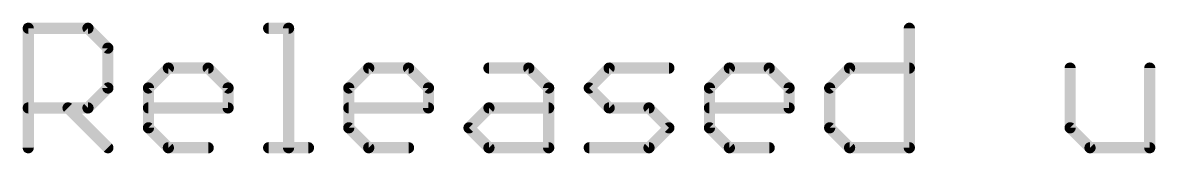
# Model space of a CAD drawing. Extents: x -17 to 166, y -13 to 51.
# Drawn here: x -16.51 to -1.08, y -7.62 to -5.84 of the extents above; entities that cross this region are included whole.
import ezdxf

# ---------------------------------------------------------------- set-up
doc = ezdxf.new("R2010")
doc.units = 0
doc.layers.add('51', color=53, linetype='CONTINUOUS')

msp = doc.modelspace()

# ---------------------------------------------------------------- linework, layer by layer
at = {"layer": '51', "const_width": 0.1524}
for points in [[(-16.4338, -7.5438), (-16.4338, -5.9168)], [(-16.4338, -5.9168), (-15.6203, -5.9168)], [(-15.6203, -5.9168), (-15.3491, -6.188)], [(-13.1595, -5.9168), (-12.8883, -5.9168)], [(-12.8883, -5.9168), (-12.8883, -7.5438)], [(-4.4348, -5.9168), (-4.4348, -7.5438)], [(-15.3491, -6.188), (-15.3491, -6.7303)], [(-14.7966, -6.7303), (-14.5255, -6.4591)], [(-14.5255, -6.4591), (-13.9832, -6.4591)], [(-13.9832, -6.4591), (-13.712, -6.7303)], [(-12.0681, -6.7303), (-11.7969, -6.4591)], [(-11.7969, -6.4591), (-11.2546, -6.4591)], [(-11.2546, -6.4591), (-10.9834, -6.7303)], [(-10.1597, -6.4591), (-9.6174, -6.4591)], [(-9.6174, -6.4591), (-9.3462, -6.7303)], [(-8.7937, -6.7303), (-8.5226, -6.4591)], [(-8.5226, -6.4591), (-7.7091, -6.4591)], [(-7.1566, -6.7303), (-6.8854, -6.4591)], [(-6.8854, -6.4591), (-6.3431, -6.4591)], [(-6.3431, -6.4591), (-6.0719, -6.7303)], [(-5.5194, -6.7303), (-5.2483, -6.4591)], [(-5.2483, -6.4591), (-4.4348, -6.4591)], [(-2.2451, -6.4591), (-2.2451, -7.2726)], [(-1.1605, -7.5438), (-1.1605, -6.4591)], [(-15.3491, -6.7303), (-15.6203, -7.0015)], [(-14.7966, -7.2726), (-14.7966, -6.7303)], [(-13.712, -6.7303), (-13.712, -7.0015)], [(-12.0681, -7.2726), (-12.0681, -6.7303)], [(-10.9834, -6.7303), (-10.9834, -7.0015)], [(-9.3462, -6.7303), (-9.3462, -7.5438)], [(-8.5226, -7.0015), (-8.7937, -6.7303)], [(-7.1566, -7.2726), (-7.1566, -6.7303)], [(-6.0719, -6.7303), (-6.0719, -7.0015)], [(-5.5194, -7.2726), (-5.5194, -6.7303)], [(-15.6203, -7.0015), (-16.4338, -7.0015)], [(-15.8915, -7.0015), (-15.3491, -7.5438)], [(-13.712, -7.0015), (-14.7966, -7.0015)], [(-10.9834, -7.0015), (-12.0681, -7.0015)], [(-10.4309, -7.2726), (-10.1597, -7.0015)], [(-10.1597, -7.0015), (-9.3462, -7.0015)], [(-7.9802, -7.0015), (-8.5226, -7.0015)], [(-7.7091, -7.2726), (-7.9802, -7.0015)], [(-6.0719, -7.0015), (-7.1566, -7.0015)], [(-14.5255, -7.5438), (-14.7966, -7.2726)], [(-11.7969, -7.5438), (-12.0681, -7.2726)], [(-10.1597, -7.5438), (-10.4309, -7.2726)], [(-7.9802, -7.5438), (-7.7091, -7.2726)], [(-6.8854, -7.5438), (-7.1566, -7.2726)], [(-5.2483, -7.5438), (-5.5194, -7.2726)], [(-2.2451, -7.2726), (-1.974, -7.5438)], [(-13.9832, -7.5438), (-14.5255, -7.5438)], [(-13.1595, -7.5438), (-12.6172, -7.5438)], [(-11.2546, -7.5438), (-11.7969, -7.5438)], [(-9.3462, -7.5438), (-10.1597, -7.5438)], [(-8.7937, -7.5438), (-7.9802, -7.5438)], [(-6.3431, -7.5438), (-6.8854, -7.5438)], [(-4.4348, -7.5438), (-5.2483, -7.5438)], [(-1.974, -7.5438), (-1.1605, -7.5438)]]:
    msp.add_lwpolyline(points, dxfattribs=at)
at = {"layer": '51', "const_width": 0.0762}
for points in [[(-16.3957, -5.9168, 1), (-16.4719, -5.9168)], [(-16.4338, -5.8787, 1), (-16.4338, -5.9549)], [(-15.5934, -5.8899, 1), (-15.6472, -5.9438)], [(-15.6203, -5.9549, 1), (-15.6203, -5.8787)], [(-13.1595, -5.8787, 1), (-13.1595, -5.9549)], [(-12.8502, -5.9168, 1), (-12.9264, -5.9168)], [(-12.8883, -5.9549, 1), (-12.8883, -5.8787)], [(-4.3967, -5.9168, 1), (-4.4729, -5.9168)], [(-15.311, -6.188, 1), (-15.3872, -6.188)], [(-15.3761, -6.2149, 1), (-15.3222, -6.161)], [(-14.5255, -6.421, 1), (-14.5255, -6.4972)], [(-14.4985, -6.4861, 1), (-14.5524, -6.4322)], [(-13.9562, -6.4322, 1), (-14.0101, -6.4861)], [(-13.9832, -6.4972, 1), (-13.9832, -6.421)], [(-11.7969, -6.421, 1), (-11.7969, -6.4972)], [(-11.7699, -6.4861, 1), (-11.8238, -6.4322)], [(-11.2276, -6.4322, 1), (-11.2815, -6.4861)], [(-11.2546, -6.4972, 1), (-11.2546, -6.421)], [(-10.1597, -6.421, 1), (-10.1597, -6.4972)], [(-9.5905, -6.4322, 1), (-9.6443, -6.4861)], [(-9.6174, -6.4972, 1), (-9.6174, -6.421)], [(-8.5226, -6.421, 1), (-8.5226, -6.4972)], [(-8.4956, -6.4861, 1), (-8.5495, -6.4322)], [(-7.7091, -6.4972, 1), (-7.7091, -6.421)], [(-6.8854, -6.421, 1), (-6.8854, -6.4972)], [(-6.8585, -6.4861, 1), (-6.9124, -6.4322)], [(-6.3161, -6.4322, 1), (-6.37, -6.4861)], [(-6.3431, -6.4972, 1), (-6.3431, -6.421)], [(-5.2483, -6.421, 1), (-5.2483, -6.4972)], [(-5.2213, -6.4861, 1), (-5.2752, -6.4322)], [(-4.4348, -6.4972, 1), (-4.4348, -6.421)], [(-2.207, -6.4591, 1), (-2.2832, -6.4591)], [(-1.1224, -6.4591, 1), (-1.1986, -6.4591)], [(-15.3872, -6.7303, 1), (-15.311, -6.7303)], [(-15.3222, -6.7572, 1), (-15.3761, -6.7034)], [(-14.7585, -6.7303, 1), (-14.8347, -6.7303)], [(-14.8236, -6.7034, 1), (-14.7697, -6.7572)], [(-13.6739, -6.7303, 1), (-13.7501, -6.7303)], [(-13.7389, -6.7572, 1), (-13.685, -6.7034)], [(-12.03, -6.7303, 1), (-12.1062, -6.7303)], [(-12.095, -6.7034, 1), (-12.0411, -6.7572)], [(-10.9453, -6.7303, 1), (-11.0215, -6.7303)], [(-11.0103, -6.7572, 1), (-10.9564, -6.7034)], [(-9.3081, -6.7303, 1), (-9.3843, -6.7303)], [(-9.3732, -6.7572, 1), (-9.3193, -6.7034)], [(-8.7668, -6.7034, 1), (-8.8207, -6.7572)], [(-8.8207, -6.7034, 1), (-8.7668, -6.7572)], [(-7.1185, -6.7303, 1), (-7.1947, -6.7303)], [(-7.1835, -6.7034, 1), (-7.1296, -6.7572)], [(-6.0338, -6.7303, 1), (-6.11, -6.7303)], [(-6.0989, -6.7572, 1), (-6.045, -6.7034)], [(-5.4813, -6.7303, 1), (-5.5575, -6.7303)], [(-5.5464, -6.7034, 1), (-5.4925, -6.7572)], [(-16.4338, -6.9634, 1), (-16.4338, -7.0396)], [(-15.8645, -6.9745, 1), (-15.9184, -7.0284)], [(-15.6472, -6.9745, 1), (-15.5934, -7.0284)], [(-15.6203, -7.0396, 1), (-15.6203, -6.9634)], [(-14.7966, -6.9634, 1), (-14.7966, -7.0396)], [(-13.712, -7.0396, 1), (-13.712, -6.9634)], [(-12.0681, -6.9634, 1), (-12.0681, -7.0396)], [(-10.9834, -7.0396, 1), (-10.9834, -6.9634)], [(-10.1597, -6.9634, 1), (-10.1597, -7.0396)], [(-10.1328, -7.0284, 1), (-10.1867, -6.9745)], [(-9.3462, -7.0396, 1), (-9.3462, -6.9634)], [(-8.5226, -6.9634, 1), (-8.5226, -7.0396)], [(-8.5495, -7.0284, 1), (-8.4956, -6.9745)], [(-7.9533, -6.9745, 1), (-8.0072, -7.0284)], [(-7.9802, -7.0396, 1), (-7.9802, -6.9634)], [(-7.1566, -6.9634, 1), (-7.1566, -7.0396)], [(-6.0719, -7.0396, 1), (-6.0719, -6.9634)], [(-13.7501, -7.0015, 1), (-13.6739, -7.0015)], [(-11.0215, -7.0015, 1), (-10.9453, -7.0015)], [(-6.11, -7.0015, 1), (-6.0338, -7.0015)], [(-14.7697, -7.2457, 1), (-14.8236, -7.2996)], [(-14.8347, -7.2726, 1), (-14.7585, -7.2726)], [(-12.0411, -7.2457, 1), (-12.095, -7.2996)], [(-12.1062, -7.2726, 1), (-12.03, -7.2726)], [(-10.404, -7.2457, 1), (-10.4578, -7.2996)], [(-10.4578, -7.2457, 1), (-10.404, -7.2996)], [(-7.6821, -7.2996, 1), (-7.736, -7.2457)], [(-7.736, -7.2996, 1), (-7.6821, -7.2457)], [(-7.1296, -7.2457, 1), (-7.1835, -7.2996)], [(-7.1947, -7.2726, 1), (-7.1185, -7.2726)], [(-5.4925, -7.2457, 1), (-5.5464, -7.2996)], [(-5.5575, -7.2726, 1), (-5.4813, -7.2726)], [(-2.2182, -7.2457, 1), (-2.2721, -7.2996)], [(-2.2832, -7.2726, 1), (-2.207, -7.2726)], [(-16.4719, -7.5438, 1), (-16.3957, -7.5438)], [(-15.3761, -7.5707, 1), (-15.3222, -7.5169)], [(-14.5255, -7.5057, 1), (-14.5255, -7.5819)], [(-14.5524, -7.5707, 1), (-14.4985, -7.5169)], [(-13.9832, -7.5819, 1), (-13.9832, -7.5057)], [(-13.1595, -7.5057, 1), (-13.1595, -7.5819)], [(-12.9264, -7.5438, 1), (-12.8502, -7.5438)], [(-12.6172, -7.5819, 1), (-12.6172, -7.5057)], [(-11.7969, -7.5057, 1), (-11.7969, -7.5819)], [(-11.8238, -7.5707, 1), (-11.7699, -7.5169)], [(-11.2546, -7.5819, 1), (-11.2546, -7.5057)], [(-10.1597, -7.5057, 1), (-10.1597, -7.5819)], [(-10.1867, -7.5707, 1), (-10.1328, -7.5169)], [(-9.3843, -7.5438, 1), (-9.3081, -7.5438)], [(-9.3462, -7.5819, 1), (-9.3462, -7.5057)], [(-8.7937, -7.5057, 1), (-8.7937, -7.5819)], [(-8.0072, -7.5169, 1), (-7.9533, -7.5707)], [(-7.9802, -7.5819, 1), (-7.9802, -7.5057)], [(-6.8854, -7.5057, 1), (-6.8854, -7.5819)], [(-6.9124, -7.5707, 1), (-6.8585, -7.5169)], [(-6.3431, -7.5819, 1), (-6.3431, -7.5057)], [(-5.2483, -7.5057, 1), (-5.2483, -7.5819)], [(-5.2752, -7.5707, 1), (-5.2213, -7.5169)], [(-4.4729, -7.5438, 1), (-4.3967, -7.5438)], [(-4.4348, -7.5819, 1), (-4.4348, -7.5057)], [(-1.974, -7.5057, 1), (-1.974, -7.5819)], [(-2.0009, -7.5707, 1), (-1.947, -7.5169)], [(-1.1986, -7.5438, 1), (-1.1224, -7.5438)], [(-1.1605, -7.5819, 1), (-1.1605, -7.5057)]]:
    msp.add_lwpolyline(points, format="xyb", dxfattribs=at)

doc.saveas('drawing.dxf')
